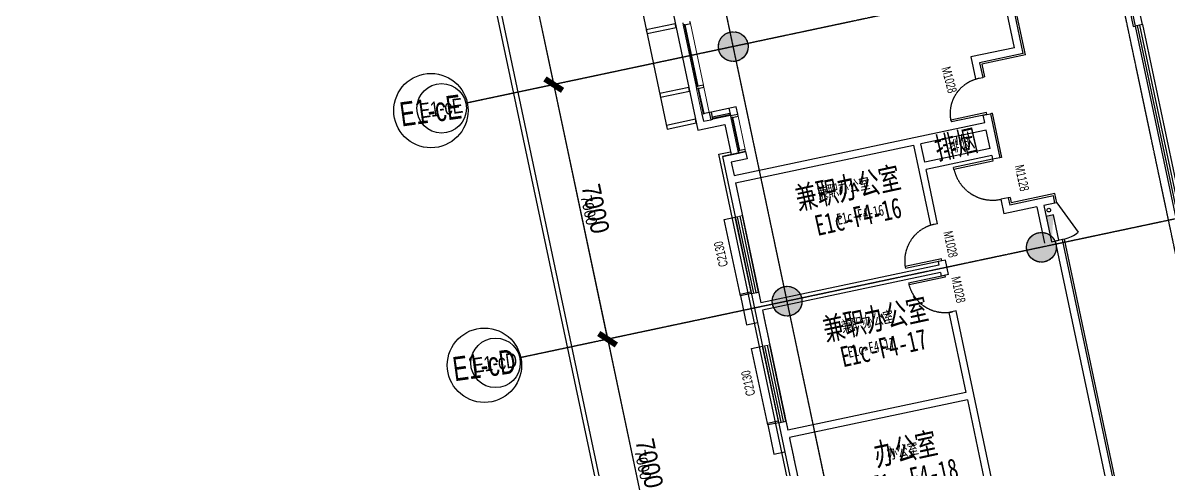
# Model space of a CAD drawing. Header units: millimetres. Extents: x 11669738 to 11859441, y -6222081 to -6069093.
# Drawn here: x 11678587 to 11709424, y -6199214 to -6187213 of the extents above; entities that cross this region are included whole.
import ezdxf
from ezdxf.enums import TextEntityAlignment as Align

# ---------------------------------------------------------------- set-up
doc = ezdxf.new("R2010")
doc.units = ezdxf.units.MM
for name, pattern in [('DASH', [0.35, 0.25, -0.1]), ('E-COLS-F4$0$HIDDEN', [0.375, 0.25, -0.125]), ('E-RG-1F$0$$0$DOTE', [2.42, 2, -0.2, 0.02, -0.2]), ('E1-RI-4F$0$DASH', [0.35, 0.25, -0.1]), ('E1-RI-4F$0$DASHED2', [0.375, 0.25, -0.125]), ('XRE2$0$HIDDEN', [0.375, 0.25, -0.125])]:
    doc.linetypes.add(name, pattern=pattern)
for name, color, linetype in [('A—墙体', 7, 'Continuous'), ('A—文字索引', 40, 'Continuous'), ('A—轴线、尺寸', 1, 'Continuous'), ('A—门窗', 135, 'Continuous'), ('E-COLS-F4$0$0S-COLS-HATCH', 8, 'Continuous'), ('E-COLS-F4$0$0S-COLS-I', 90, 'E-COLS-F4$0$HIDDEN'), ('E1-RI-4F$0$A-A-建筑投影线', 53, 'E1-RI-4F$0$DASH'), ('E1-RI-4F$0$A-HATH', 9, 'Continuous'), ('E1-RI-4F$0$A-SYMB-DOOR', 4, 'Continuous'), ('E1-RI-4F$0$A-SYMB-DOOR1', 4, 'Continuous'), ('I—平面—文字', 40, 'Continuous'), ('I—平面—文字（放大1：100）', 40, 'XRE2$0$HIDDEN'), ('I—平面—消防设施', 10, 'Continuous'), ('I—平面—装饰面层线', 192, 'Continuous'), ('I—平面—门', 22, 'Continuous'), ('轴线100', 1, 'Continuous')]:
    doc.layers.add(name, color=color, linetype=linetype)
for name, color, linetype, lineweight in [('E1-RI-1F$0$A-GLAZ-CWMG', 3, 'Continuous', 5), ('E1-RI-4F$0$A-GLAZ-CWMG', 3, 'Continuous', 5), ('E1-RI-4F$0$A-WALL', 7, 'Continuous', 5)]:
    doc.layers.add(name, color=color, linetype=linetype, lineweight=lineweight)
doc.styles.add('ARIAL', font='SIMYOU.TTF', dxfattribs={"width": 0.9})
doc.styles.add('E1-RI-4F$0$ECADI-TXT', font='SIMYOU.TTF')
doc.styles.add('XD2008', font='simhei.ttf', dxfattribs={"width": 0.85})
doc.dimstyles.new('200', dxfattribs={"dimscale": 200, "dimtxt": 2.5, "dimasz": 2, "dimexe": 1, "dimexo": 1, "dimgap": 0.8, "dimtad": 1, "dimdec": 0, "dimdsep": 46, "dimtxsty": 'ARIAL', "dimblk1": 'ARCHTICK', "dimblk2": 'ARCHTICK', "dimsah": 1, "dimcen": -0.9, "dimdle": 1, "dimclrd": 256, "dimclre": 256, "dimclrt": 40, "dimaunit": 1, "dimadec": 0, "dimazin": 0, "dimtfac": 0.35, "dimtdec": 0, "dimtix": 1, "dimtmove": 2, "dimatfit": 3, "dimldrblk": 'ARCHTICK', "dimfxl": 0, "dimtvp": 0.8, "dimtolj": 1, "dimtzin": 0, "dimarcsym": 0})
doc.dimstyles.new('副本 100', dxfattribs={"dimscale": 100, "dimtxt": 2.5, "dimasz": 2, "dimexe": 1, "dimexo": 1, "dimgap": 0.8, "dimtad": 1, "dimdec": 0, "dimdsep": 46, "dimtxsty": 'ARIAL', "dimblk1": 'ARCHTICK', "dimblk2": 'ARCHTICK', "dimsah": 1, "dimcen": -0.9, "dimdle": 1, "dimclrd": 256, "dimclre": 256, "dimclrt": 40, "dimaunit": 1, "dimadec": 0, "dimazin": 0, "dimtfac": 0.35, "dimtdec": 0, "dimtix": 1, "dimtmove": 2, "dimatfit": 3, "dimldrblk": 'ARCHTICK', "dimfxl": 0, "dimtvp": 0.8, "dimtolj": 1, "dimtzin": 0, "dimarcsym": 0})

# ---------------------------------------------------------------- blocks, each defined once
blk = doc.blocks.new('E1-RI-4F$0$$TCHSYS$WIN2D')
for p, q in [((-0.5, 0.5), (0.5, 0.5)), ((-0.5, 0.5), (-0.5, -0.5)), ((0.5, 0.5), (0.5, -0.5)), ((0.5, 0.1667), (-0.5, 0.1667)), ((0.5, -0.1667), (-0.5, -0.1667)), ((-0.5, -0.5), (0.5, -0.5))]:
    blk.add_line(p, q)
blk = doc.blocks.new('E1-RI-4F$0$窗3')
at = {"layer": 'A—门窗'}
for p, q in [((10160998, -8417102), (10161298, -8417102)), ((10161298, -8419202), (10161298, -8417102)), ((10161364, -8419202), (10161364, -8417102)), ((10161431, -8419202), (10161431, -8417102)), ((10161498, -8419202), (10161498, -8417102)), ((10161298, -8419202), (10161498, -8419202))]:
    blk.add_line(p, q, dxfattribs=at)
for points in [[(10160998, -8419152), (10160998, -8417102), (10160998, -8417102)], [(10161298, -8419202), (10160998, -8419202), (10160998, -8419152), (10161298, -8419152)], [(10160998, -8419202), (10160998, -8420002), (10161298, -8420002)]]:
    blk.add_lwpolyline(points, dxfattribs=at)
at = {"layer": 'E1-RI-4F$0$A-WALL'}
blk.add_line((10161298, -8417102), (10161498, -8417102), dxfattribs=at)
blk = doc.blocks.new('E1-RI-4F$0$RECTANGULAR_MULLION_-_60_S')
at = {"layer": 'E1-RI-4F$0$A-GLAZ-CWMG', "color": 8}
blk.add_line((24814, 47885), (24814, 48580), dxfattribs=at)
at = {"layer": 'E1-RI-4F$0$A-GLAZ-CWMG', "color": 9}
blk.add_line((25014, 48580), (25014, 47885), dxfattribs=at)
blk = doc.blocks.new('E1-RI-4F$0$RECTANGULAR_MULLION_-_60_W')
at = {"layer": 'E1-RI-4F$0$A-GLAZ-CWMG', "color": 8}
blk.add_line((24814, 48640), (24814, 50330), dxfattribs=at)
at = {"layer": 'E1-RI-4F$0$A-GLAZ-CWMG', "color": 9}
blk.add_line((25014, 50330), (25014, 48640), dxfattribs=at)
blk = doc.blocks.new('E1-RI-4F$0$RECTANGULAR_MULLION_-_6000')
at = {"layer": 'E1-RI-4F$0$A-GLAZ-CWMG', "color": 8}
for p, q in [((25555, 46715), (25555, 47625)), ((25755, 47625), (25755, 46715))]:
    blk.add_line(p, q, dxfattribs=at)
blk = doc.blocks.new('E1-RI-4F$0$RECTANGULAR_MULLION_-_6005')
at = {"layer": 'E1-RI-4F$0$A-GLAZ-CWMG', "color": 9}
for p, q in [((25075, 47885), (25555, 47885)), ((25555, 47685), (25075, 47685))]:
    blk.add_line(p, q, dxfattribs=at)
blk = doc.blocks.new('E1-RI-4F$0$ECADI-TAG-DOOR')
blk = doc.blocks.new('E1-RI-4F$0$XFX-BX')
blk.add_lwpolyline([(0, 0), (0, 200), (700, 200), (700, 0)], close=True)
blk.add_solid([(0, 0), (0, 0), (700, 0), (700, 200)])
blk = doc.blocks.new('E-COLS-F4')
at = {"layer": 'E-COLS-F4$0$0S-COLS-HATCH'}
h = blk.add_hatch(color=18, dxfattribs=at)
edge = h.paths.add_edge_path()
edge.add_arc((11697716, -6187850), 400, 0, 360)
h = blk.add_hatch(color=18, dxfattribs=at)
edge = h.paths.add_edge_path()
edge.add_arc((11706014, -6193248), 400, 0, 360)
h = blk.add_hatch(color=18, dxfattribs=at)
edge = h.paths.add_edge_path()
edge.add_arc((11699166, -6194698), 400, 0, 360)
at = {"layer": 'A—墙体'}
for centre in [(11697716, -6187850), (11706014, -6193248), (11699166, -6194698)]:
    blk.add_circle(centre, 400, dxfattribs=at)
at = {"layer": 'E-COLS-F4$0$0S-COLS-I'}
for centre in [(11697716, -6187850), (11706014, -6193248), (11699166, -6194698)]:
    blk.add_circle(centre, 400, dxfattribs=at)
blk = doc.blocks.new('_ArchTick')
at = {"color": 0, "linetype": 'ByBlock', "const_width": 0.4}
blk.add_lwpolyline([(-0.5, -0.5), (0.5, 0.5)], dxfattribs=at)
blk = doc.blocks.new('*D174')
at = {"layer": 'A—轴线、尺寸', "linetype": 'ByBlock', "lineweight": -2}
for p, q in [((11684915, -6126163), (11678672, -6127485)), ((11678826, -6127248), (11697082, -6213487)), ((11703088, -6212011), (11696845, -6213332))]:
    blk.add_line(p, q, dxfattribs=at)
at = {"layer": 'Defpoints', "color": 0, "linetype": 'ByBlock'}
for p in [(11685111, -6126122), (11703284, -6211969), (11697041, -6213291)]:
    blk.add_point(p, dxfattribs=at)
at = {"layer": 'A—轴线、尺寸', "linetype": 'ByBlock', "lineweight": -2, "xscale": 400.0000000000001, "yscale": 400, "zscale": 400}
for p, rotation in [((11678867, -6127443), 101.9526484555738), ((11697041, -6213291), 281.9526484555738)]:
    blk.add_blockref('_ArchTick', p, dxfattribs=dict(at, rotation=rotation))
at = {"layer": 'A—轴线、尺寸', "color": 40, "linetype": 'ByBlock', "insert": (11688355, -6170282), "char_height": 500, "attachment_point": 5, "rotation": 281.9526, "style": 'ARIAL'}
blk.add_mtext('\\A1;87750', dxfattribs=at)
blk = doc.blocks.new('*D176')
at = {"layer": 'A—轴线、尺寸', "linetype": 'ByBlock', "lineweight": -2}
for p, q in [((11699026, -6194727), (11694135, -6195763)), ((11694289, -6195526), (11695821, -6202765)), ((11700476, -6201575), (11695584, -6202611))]:
    blk.add_line(p, q, dxfattribs=at)
at = {"layer": 'Defpoints', "color": 0, "linetype": 'ByBlock'}
for p in [(11699222, -6194686), (11700672, -6201534), (11695780, -6202569)]:
    blk.add_point(p, dxfattribs=at)
at = {"layer": 'A—轴线、尺寸', "linetype": 'ByBlock', "lineweight": -2, "xscale": 400.0000000000001, "yscale": 400, "zscale": 400}
for p, rotation in [((11694330, -6195721), 101.9526484555738), ((11695780, -6202569), 281.9526484555738)]:
    blk.add_blockref('_ArchTick', p, dxfattribs=dict(at, rotation=rotation))
at = {"layer": 'A—轴线、尺寸', "color": 40, "linetype": 'ByBlock', "insert": (11695456, -6199060), "char_height": 500, "attachment_point": 5, "rotation": 281.9526, "style": 'ARIAL'}
blk.add_mtext('\\A1;7000', dxfattribs=at)
blk = doc.blocks.new('*D177')
at = {"layer": 'A—轴线、尺寸', "linetype": 'ByBlock', "lineweight": -2}
for p, q in [((11697576, -6187879), (11692685, -6188914)), ((11692839, -6188677), (11694372, -6195917)), ((11699026, -6194727), (11694135, -6195763))]:
    blk.add_line(p, q, dxfattribs=at)
at = {"layer": 'Defpoints', "color": 0, "linetype": 'ByBlock'}
for p in [(11697772, -6187837), (11699222, -6194686), (11694330, -6195721)]:
    blk.add_point(p, dxfattribs=at)
at = {"layer": 'A—轴线、尺寸', "linetype": 'ByBlock', "lineweight": -2, "xscale": 400.0000000000001, "yscale": 400, "zscale": 400}
for p, rotation in [((11692881, -6188873), 101.9526484555738), ((11694330, -6195721), 281.9526484555738)]:
    blk.add_blockref('_ArchTick', p, dxfattribs=dict(at, rotation=rotation))
at = {"layer": 'A—轴线、尺寸', "color": 40, "linetype": 'ByBlock', "insert": (11694007, -6192212), "char_height": 500, "attachment_point": 5, "rotation": 281.9526, "style": 'ARIAL'}
blk.add_mtext('\\A1;7000', dxfattribs=at)
blk = doc.blocks.new('*D178')
at = {"layer": 'A—轴线、尺寸', "linetype": 'ByBlock', "lineweight": -2}
for p, q in [((11696127, -6181031), (11691235, -6182066)), ((11691389, -6181829), (11692922, -6189069)), ((11697576, -6187879), (11692685, -6188914))]:
    blk.add_line(p, q, dxfattribs=at)
at = {"layer": 'Defpoints', "color": 0, "linetype": 'ByBlock'}
for p in [(11696322, -6180989), (11697772, -6187837), (11692881, -6188873)]:
    blk.add_point(p, dxfattribs=at)
at = {"layer": 'A—轴线、尺寸', "linetype": 'ByBlock', "lineweight": -2, "xscale": 400.0000000000001, "yscale": 400, "zscale": 400}
for p, rotation in [((11691431, -6182025), 101.9526484555738), ((11692881, -6188873), 281.9526484555738)]:
    blk.add_blockref('_ArchTick', p, dxfattribs=dict(at, rotation=rotation))
at = {"layer": 'A—轴线、尺寸', "color": 40, "linetype": 'ByBlock', "insert": (11692557, -6185364), "char_height": 500, "attachment_point": 5, "rotation": 281.9526, "style": 'ARIAL'}
blk.add_mtext('\\A1;7000', dxfattribs=at)
blk = doc.blocks.new('*D348')
at = {"layer": 'Defpoints', "color": 0, "linetype": 'ByBlock'}
for p in [(11685111, -6126122), (11703284, -6211969), (11696925, -6213316)]:
    blk.add_point(p, dxfattribs=at)
at = {"layer": '轴线100', "linetype": 'ByBlock', "lineweight": -2}
for p, q in [((11685013, -6126143), (11678654, -6127489)), ((11678731, -6127370), (11696946, -6213413)), ((11703186, -6211990), (11696827, -6213336))]:
    blk.add_line(p, q, dxfattribs=at)
at = {"layer": '轴线100', "linetype": 'ByBlock', "lineweight": -2, "xscale": 200, "yscale": 200, "zscale": 200}
for p, rotation in [((11678751, -6127468), 101.9526484590923), ((11696925, -6213316), 281.9526484590923)]:
    blk.add_blockref('_ArchTick', p, dxfattribs=dict(at, rotation=rotation))
at = {"layer": '轴线100', "color": 40, "linetype": 'ByBlock', "insert": (11688063, -6170344), "char_height": 300, "attachment_point": 5, "rotation": 281.9526, "style": 'ARIAL'}
blk.add_mtext('\\A1;87750', dxfattribs=at)
blk = doc.blocks.new('*D350')
at = {"layer": 'Defpoints', "color": 0, "linetype": 'ByBlock'}
for p in [(11699222, -6194686), (11700672, -6201534), (11695780, -6202570)]:
    blk.add_point(p, dxfattribs=at)
at = {"layer": '轴线100', "linetype": 'ByBlock', "lineweight": -2}
for p, q in [((11699124, -6194707), (11694232, -6195742)), ((11694310, -6195624), (11695801, -6202667)), ((11700574, -6201555), (11695682, -6202590))]:
    blk.add_line(p, q, dxfattribs=at)
at = {"layer": '轴线100', "linetype": 'ByBlock', "lineweight": -2, "xscale": 200, "yscale": 200, "zscale": 200}
for p, rotation in [((11694330, -6195721), 101.9526484590923), ((11695780, -6202570), 281.9526484590923)]:
    blk.add_blockref('_ArchTick', p, dxfattribs=dict(at, rotation=rotation))
at = {"layer": '轴线100', "color": 40, "linetype": 'ByBlock', "insert": (11695280, -6199098), "char_height": 300, "attachment_point": 5, "rotation": 281.9526, "style": 'ARIAL'}
blk.add_mtext('\\A1;7000', dxfattribs=at)
blk = doc.blocks.new('*D351')
at = {"layer": 'Defpoints', "color": 0, "linetype": 'ByBlock'}
for p in [(11697772, -6187838), (11699222, -6194686), (11694330, -6195721)]:
    blk.add_point(p, dxfattribs=at)
at = {"layer": '轴线100', "linetype": 'ByBlock', "lineweight": -2}
for p, q in [((11697674, -6187858), (11692783, -6188894)), ((11692860, -6188775), (11694351, -6195819)), ((11699124, -6194707), (11694232, -6195742))]:
    blk.add_line(p, q, dxfattribs=at)
at = {"layer": '轴线100', "linetype": 'ByBlock', "lineweight": -2, "xscale": 200, "yscale": 200, "zscale": 200}
for p, rotation in [((11692881, -6188873), 101.9526484590923), ((11694330, -6195721), 281.9526484590923)]:
    blk.add_blockref('_ArchTick', p, dxfattribs=dict(at, rotation=rotation))
at = {"layer": '轴线100', "color": 40, "linetype": 'ByBlock', "insert": (11693830, -6192250), "char_height": 300, "attachment_point": 5, "rotation": 281.9526, "style": 'ARIAL'}
blk.add_mtext('\\A1;7000', dxfattribs=at)
blk = doc.blocks.new('*D352')
at = {"layer": 'Defpoints', "color": 0, "linetype": 'ByBlock'}
for p in [(11696322, -6180989), (11697772, -6187838), (11692881, -6188873)]:
    blk.add_point(p, dxfattribs=at)
at = {"layer": '轴线100', "linetype": 'ByBlock', "lineweight": -2}
for p, q in [((11696225, -6181010), (11691333, -6182046)), ((11691410, -6181927), (11692901, -6188971)), ((11697674, -6187858), (11692783, -6188894))]:
    blk.add_line(p, q, dxfattribs=at)
at = {"layer": '轴线100', "linetype": 'ByBlock', "lineweight": -2, "xscale": 200, "yscale": 200, "zscale": 200}
for p, rotation in [((11691431, -6182025), 101.9526484590923), ((11692881, -6188873), 281.9526484590923)]:
    blk.add_blockref('_ArchTick', p, dxfattribs=dict(at, rotation=rotation))
at = {"layer": '轴线100', "color": 40, "linetype": 'ByBlock', "insert": (11692381, -6185401), "char_height": 300, "attachment_point": 5, "rotation": 281.9526, "style": 'ARIAL'}
blk.add_mtext('\\A1;7000', dxfattribs=at)

msp = doc.modelspace()

# ---------------------------------------------------------------- linework, layer by layer
at = {"layer": 'A—墙体'}
for p, q in [((11705523.1, -6188033.6), (11704115.9, -6181385.9)), ((11705286.1, -6187879.5), (11703961.6, -6181622.8)), ((11707914.2, -6184361.9), (11708535.5, -6187296.9)), ((11708731.1, -6187255.4), (11708503.3, -6186179.3)), ((11696154.2, -6187234.7), (11695371.7, -6187400.4)), ((11696174.9, -6187332.6), (11696154.2, -6187234.7)), ((11695371.7, -6187400.4), (11695392.4, -6187498.2)), ((11695392.4, -6187498.2), (11696174.9, -6187332.6)), ((11705286.1, -6187879.5), (11704112.2, -6188128.4)), ((11704112.2, -6188128.4), (11704237, -6188718)), ((11705523.1, -6188033.6), (11704349.2, -6188282.6)), ((11704349.2, -6188282.6), (11704432.6, -6188676.5)), ((11704237, -6188718), (11704432.6, -6188676.5)), ((11696516.6, -6188946.8), (11695734.2, -6189112.4)), ((11695734.2, -6189112.4), (11695754.9, -6189210.3)), ((11695754.9, -6189210.3), (11696537.3, -6189044.6)), ((11696537.3, -6189044.6), (11696516.6, -6188946.8)), ((11697068.5, -6189622.2), (11696872.8, -6189663.6)), ((11696872.8, -6189663.6), (11696914.2, -6189859.2)), ((11697068.5, -6189622.2), (11697109.9, -6189817.8)), ((11697792.6, -6189468.6), (11697127.1, -6189609.5)), ((11704444.1, -6189696.3), (11704639.7, -6189654.9)), ((11704485.5, -6189892), (11704444.1, -6189696.3)), ((11704639.7, -6189654.9), (11704890.6, -6190839.9)), ((11696697.8, -6189802.8), (11695915.4, -6189968.5)), ((11695915.4, -6189968.5), (11695936.1, -6190066.3)), ((11695936.1, -6190066.3), (11696718.5, -6189900.7)), ((11696718.5, -6189900.7), (11696697.8, -6189802.8)), ((11696914.2, -6189859.2), (11697109.9, -6189817.8)), ((11697735.2, -6191320.9), (11704485.5, -6189892)), ((11704529.2, -6190098.4), (11702767.8, -6190469.1)), ((11704632.2, -6190587.7), (11704529.2, -6190098.4)), ((11698047.3, -6190672.2), (11697421.5, -6190804.7)), ((11697776.6, -6191516.6), (11702570.3, -6190501.8)), ((11698047.3, -6190672.2), (11698088.8, -6190867.9)), ((11702570.3, -6190501.8), (11703023.4, -6192654.7)), ((11702870.8, -6190958.4), (11702767.8, -6190469.1)), ((11704632.1, -6190587.7), (11702870.7, -6190958.4)), ((11697421.5, -6190804.7), (11697851.7, -6190713.6)), ((11697421.5, -6190804.7), (11701101.7, -6208189.4)), ((11698088.8, -6190867.9), (11697658.6, -6190958.9)), ((11697658.6, -6190958.9), (11697735.2, -6191320.9)), ((11704674.1, -6190783.2), (11702911.9, -6191154.1)), ((11704674.1, -6190783.2), (11704694.9, -6190881)), ((11704890.6, -6190839.9), (11704694.9, -6190881)), ((11703219, -6192613.2), (11702911.9, -6191154.1)), ((11697776.6, -6191516.6), (11698460.1, -6194745.1)), ((11705118.4, -6191916), (11704922.7, -6191957.2)), ((11705118.4, -6191916), (11705159.8, -6192111.7)), ((11706334.1, -6191864.5), (11705159.8, -6192111.7)), ((11706375.5, -6192060.2), (11706334.1, -6191864.5)), ((11704922.7, -6191957.2), (11705005.5, -6192348.5)), ((11705886.2, -6192163.2), (11705005.5, -6192348.5)), ((11705886.2, -6192163.2), (11706093.3, -6193141.5)), ((11706375.5, -6192060.2), (11706082, -6192122)), ((11706082, -6192122), (11706289.1, -6193100.3)), ((11703219, -6192613.2), (11703023.4, -6192654.7)), ((11706582.6, -6193038.5), (11706386.9, -6193079.7)), ((11706386.9, -6193079.7), (11707937.6, -6200404.9)), ((11708174.7, -6200559.2), (11706582.6, -6193038.5)), ((11703253.9, -6193730.2), (11698460.1, -6194745.1)), ((11703428.9, -6193591), (11703233.3, -6193632.4)), ((11703233.3, -6193632.4), (11703253.9, -6193730.2)), ((11703511.3, -6193982.4), (11703428.9, -6193591)), ((11703295, -6193926), (11698501.5, -6194940.7)), ((11703295, -6193926), (11703315.6, -6194023.8)), ((11703511.3, -6193982.4), (11703315.6, -6194023.8)), ((11703718.6, -6194960.7), (11703523.2, -6195002)), ((11703523.2, -6195002), (11703978.6, -6197154.4)), ((11704671.3, -6199461.2), (11703718.6, -6194960.7)), ((11703978.6, -6197154.4), (11699184.9, -6198169.2)), ((11703978.5, -6197154.4), (11699184.9, -6198169.2)), ((11704020, -6197350.1), (11699226.3, -6198364.8)), ((11704020, -6197350.1), (11704475.6, -6199502.4))]:
    msp.add_line(p, q, dxfattribs=at)
at = {"layer": 'A—墙体', "extrusion": (0, 0, -1)}
for p, q in [((11697596.9, -6189510), (11697638.3, -6189705.6)), ((11697638.3, -6189705.6), (11697834, -6189664.2)), ((11697834, -6189664.2), (11697792.5, -6189468.6))]:
    msp.add_line(p, q, dxfattribs=at)
at = {"layer": 'A—轴线、尺寸', "linetype": 'ByBlock'}
for p, q in [((11704543.7, -6220103.1, 0), (11683586, -6121102.6, 0)), ((11697715.9, -6187849.6, 0), (11690552.2, -6189366.1, 0)), ((11697715.9, -6187849.6, 0), (11690552.2, -6189366.1, 0)), ((11702051.6, -6194086.9, 0), (11691993.9, -6196216, 0)), ((11699165.6, -6194697.8, 0), (11691993.9, -6196216, 0))]:
    msp.add_line(p, q, dxfattribs=at)
for centre in [(11689573.3, -6189571.2, 0), (11691015, -6196421.1, 0)]:
    msp.add_circle(centre, 1000, dxfattribs=at)
at = {"layer": 'A—门窗'}
for p, q in [((11694662.9, -6180190.9), (11696759.8, -6190096.4)), ((11696420.9, -6187260.1), (11696396, -6187265.3)), ((11696396, -6187265.3), (11696746, -6188918.7)), ((11696770.9, -6188913.4), (11696420.9, -6187260.1)), ((11696746, -6188918.7), (11696770.9, -6188913.4)), ((11696783.3, -6188972.1), (11696758.4, -6188977.4)), ((11696758.4, -6188977.4), (11696902.4, -6189657.3)), ((11696927.2, -6189652), (11696783.3, -6188972.1)), ((11696902.4, -6189657.3), (11696927.2, -6189652)), ((11697127.2, -6189609.7), (11697068.5, -6189622.2)), ((11697168.6, -6189805.4), (11697127.2, -6189609.7)), ((11697626.8, -6189651.2), (11697157, -6189750.7)), ((11697157, -6189750.7), (11697162.2, -6189775.5)), ((11697162.2, -6189775.5), (11697632, -6189676.1)), ((11697632, -6189676.1), (11697626.8, -6189651.2)), ((11697638.4, -6189705.9), (11697650.8, -6189764.6)), ((11697650.8, -6189764.6), (11697846.5, -6189723.2)), ((11697705.5, -6189753.1), (11697680.7, -6189758.3)), ((11697680.7, -6189758.3), (11697869.1, -6190648.6)), ((11697894, -6190643.3), (11697705.5, -6189753.1)), ((11697846.5, -6189723.2), (11697834, -6189664.5)), ((11696759.8, -6190096.4), (11697484.3, -6189943)), ((11697109.9, -6189817.8), (11697168.6, -6189805.4)), ((11697484.3, -6189943), (11697656.2, -6190755)), ((11697326.5, -6190743), (11697639.6, -6190676.7)), ((11697869.1, -6190648.6), (11697894, -6190643.3)), ((11701487.4, -6210398.1), (11697326.5, -6190743))]:
    msp.add_line(p, q, dxfattribs=at)
at = {"layer": 'A—门窗', "extrusion": (0, 0, -1)}
for p, q in [((11696353.7, -6187212.9), (11696366.1, -6187271.6)), ((11696366.4, -6187271.6), (11696561.8, -6187230.2)), ((11696561.8, -6187230.2), (11696549.4, -6187171.5)), ((11696716.1, -6188925), (11696728.6, -6188983.7)), ((11696911.8, -6188883.6), (11696716.4, -6188924.9)), ((11696728.9, -6188983.6), (11696924.2, -6188942.3)), ((11696924.2, -6188942.3), (11696911.8, -6188883.6)), ((11698034.9, -6190613.5), (11697839.3, -6190654.9)), ((11697839.3, -6190654.9), (11697851.7, -6190713.6)), ((11697851.7, -6190713.6), (11698047.3, -6190672.2)), ((11698047.3, -6190672.2), (11698034.9, -6190613.5))]:
    msp.add_line(p, q, dxfattribs=at)
at = {"layer": 'E1-RI-4F$0$A-A-建筑投影线', "linetype": 'ByBlock'}
msp.add_line((11693921.9, -6180552.2), (11695936, -6190066.4), dxfattribs=at)
at = {"layer": 'E1-RI-4F$0$A-GLAZ-CWMG'}
for p, q in [((11697109.9, -6189817.8), (11697068.5, -6189622.2)), ((11697834, -6189664.5), (11697638.4, -6189705.9))]:
    msp.add_line(p, q, dxfattribs=at)
at = {"layer": 'E1-RI-4F$0$A-GLAZ-CWMG', "extrusion": (0, 0, -1)}
msp.add_line((11697792.5, -6189468.6), (11697596.9, -6189510), dxfattribs=at)
at = {"layer": 'E1-RI-4F$0$A-HATH', "linetype": 'E1-RI-4F$0$DASHED2'}
for p, q in [((11698501.5, -6194940.7), (11699184.9, -6198169.2)), ((11699226.3, -6198364.8), (11699911.7, -6201602.3))]:
    msp.add_line(p, q, dxfattribs=at)
at = {"layer": 'I—平面—消防设施'}
msp.add_circle((11706210.8, -6192248), 50, dxfattribs=at)
at = {"layer": 'I—平面—装饰面层线'}
for p, q in [((11705582.4, -6188072.2), (11704154.4, -6181326.7)), ((11707865.2, -6184372.2), (11708486.6, -6187307.2)), ((11708486.6, -6187307.2), (11708535.5, -6187296.9)), ((11705582.4, -6188072.2), (11704408.5, -6188321.1)), ((11704408.5, -6188321.1), (11704481.5, -6188666.2)), ((11704481.5, -6188666.2), (11704432.6, -6188676.5)), ((11704688.6, -6189644.5), (11704639.7, -6189654.9)), ((11704688.6, -6189644.5), (11704939.5, -6190829.5)), ((11704939.5, -6190829.5), (11704890.6, -6190839.9)), ((11705167.3, -6191905.7), (11705118.4, -6191916)), ((11705167.3, -6191905.7), (11705198.4, -6192052.5)), ((11706372.7, -6191805.3), (11705198.4, -6192052.5)), ((11706424.4, -6192049.8), (11706372.7, -6191805.3)), ((11706424.4, -6192049.8), (11706375.5, -6192060.2)), ((11706631.5, -6193028.2), (11706582.6, -6193038.5)), ((11708223.6, -6200548.8), (11706631.5, -6193028.2))]:
    msp.add_line(p, q, dxfattribs=at)
at = {"layer": 'I—平面—门', "extrusion": (0, 0, -1)}
for p, q in [((11704531.7, -6189626.6), (11703577.8, -6189828.5)), ((11704542, -6189675.6), (11703588.1, -6189877.5)), ((11704542, -6189675.6), (11704531.7, -6189626.6)), ((11703577.8, -6189828.5), (11703588.1, -6189877.5)), ((11704694.9, -6190881), (11703645.6, -6191103.2)), ((11704706.2, -6190934.9), (11703657, -6191157)), ((11704694.9, -6190881), (11704706.2, -6190934.9)), ((11703657, -6191157), (11703645.6, -6191103.2))]:
    msp.add_line(p, q, dxfattribs=at)
at = {"layer": 'I—平面—门'}
for p, q in [((11706424.4, -6192049.8), (11707004.3, -6192841.1)), ((11703320.6, -6193562), (11702343.3, -6193767.6)), ((11703331.1, -6193611.7), (11702352.5, -6193817.6)), ((11703331.1, -6193611.7), (11703320.6, -6193562)), ((11703413.9, -6194003), (11702435.8, -6194211.2)), ((11703424.5, -6194052.7), (11702447.6, -6194260.6)), ((11703413.9, -6194003), (11703424.5, -6194052.7))]:
    msp.add_line(p, q, dxfattribs=at)
at = {"layer": 'I—平面—门', "color": 8, "linetype": 'DASH', "ltscale": 20, "extrusion": (0, 0, -1)}
msp.add_arc((-11704536.8, -6189651.1), 975, 349.51774, 78.04845, dxfattribs=at)
at = {"layer": 'I—平面—门', "color": 8, "linetype": 'DASH', "ltscale": 20}
for centre, start, end in [((11703331.1, -6193611.7), 101.88488, 191.88488), ((11703413.9, -6194003), 192.01448, 282.01448)]:
    msp.add_arc(centre, 1000, start, end, dxfattribs=at)
at = {"layer": 'I—平面—门'}
msp.add_arc((11706381.1, -6192059), 1000, 284.49209, 308.54812, dxfattribs=at)
at = {"layer": 'I—平面—门', "color": 8, "linetype": 'DASH', "ltscale": 20}
msp.add_ellipse((11704700.6, -6190908), major_axis=(1071.5, 46), ratio=1, start_param=3.3329636, end_param=4.8781161, dxfattribs=at)
at = {"layer": '轴线100', "linetype": 'E-RG-1F$0$$0$DOTE'}
for p, q in [((11714931.3, -6218473.6, 0), (11693858.2, -6118928.1, 0)), ((11702789.8, -6211818.6, 0), (11683586, -6121102.6, 0)), ((11718260.5, -6183500.6, 0), (11690552.1, -6189366.3, 0)), ((11730808.5, -6187999.4, 0), (11691993.9, -6196216.2, 0))]:
    msp.add_line(p, q, dxfattribs=at)
at = {"layer": '轴线100', "linetype": 'ByBlock'}
msp.add_line((11699165.5, -6194698, 0), (11691993.9, -6196216.2, 0), dxfattribs=at)
for centre in [(11689861.9, -6189509.6, 0), (11691314.2, -6196357.3, 0)]:
    msp.add_circle(centre, 666.7, dxfattribs=at)

# ---------------------------------------------------------------- block references
at = {"layer": 'A—门窗', "xscale": 8699.99999282867, "yscale": 200, "zscale": -8699.99999282867, "rotation": 281.9526484728963}
msp.add_blockref('E1-RI-4F$0$$TCHSYS$WIN2D', (11709534.2, -6191531.8), dxfattribs=at)
at = {"layer": 'A—门窗', "rotation": 11.95264847451886}
for p in [(13566.9, -62264.6), (14302.1, -65737.7)]:
    msp.add_blockref('E1-RI-4F$0$窗3', p, dxfattribs=at)
at = {"layer": 'E1-RI-1F$0$A-GLAZ-CWMG', "rotation": 11.95264847451886}
for name in ['E1-RI-4F$0$RECTANGULAR_MULLION_-_60_W', 'E1-RI-4F$0$RECTANGULAR_MULLION_-_60_S', 'E1-RI-4F$0$RECTANGULAR_MULLION_-_6005', 'E1-RI-4F$0$RECTANGULAR_MULLION_-_6000']:
    msp.add_blockref(name, (11682513.4, -6241649.5), dxfattribs=at)
at = {"layer": 'E1-RI-4F$0$A-SYMB-DOOR'}
ref = msp.add_blockref('E1-RI-4F$0$ECADI-TAG-DOOR', (11696445.8, -6193051.4), dxfattribs=dict(at, xscale=-100.0000000022704, yscale=100.0000000000923, zscale=99.99999999999999, rotation=282.4907867575641))
ref.add_attrib('门窗主编号1', 'C2130', dxfattribs={"height": 250, "rotation": 102.49079, "style": 'E1-RI-4F$0$ECADI-TXT', "width": 0.7}).set_placement((11697427.6, -6193069.5), align=Align.RIGHT)
ref = msp.add_blockref('E1-RI-4F$0$ECADI-TAG-DOOR', (11697181.1, -6196524.4), dxfattribs=dict(at, xscale=-100.0000000022704, yscale=100.0000000000923, zscale=99.99999999999999, rotation=282.4907867575641))
ref.add_attrib('门窗主编号1', 'C2130', dxfattribs={"height": 250, "rotation": 102.49079, "style": 'E1-RI-4F$0$ECADI-TXT', "width": 0.7}).set_placement((11698162.8, -6196542.5), align=Align.RIGHT)
at = {"layer": 'E1-RI-4F$0$A-SYMB-DOOR1'}
ref = msp.add_blockref('E1-RI-4F$0$ECADI-TAG-DOOR', (11702853.7, -6189706.1), dxfattribs=dict(at, xscale=100.0000000022703, yscale=100.0000000022703, zscale=100.0000000022703, rotation=285.064960444069))
ref.add_attrib('门窗主编号1', 'M1028', dxfattribs={"layer": 'E1-RI-4F$0$A-SYMB-DOOR', "height": 250, "rotation": 285.06496, "style": 'E1-RI-4F$0$ECADI-TXT', "width": 0.7}).set_placement((11703504.3, -6189121.5), align=Align.RIGHT)
ref = msp.add_blockref('E1-RI-4F$0$ECADI-TAG-DOOR', (11704779.4, -6192137), dxfattribs=dict(at, xscale=100.0000000022704, yscale=100.0000000022704, zscale=100.0000000022704, rotation=282.0629955389497))
ref.add_attrib('门窗主编号1', 'M1128', dxfattribs={"layer": 'E1-RI-4F$0$A-SYMB-DOOR', "height": 250, "rotation": 282.063, "style": 'E1-RI-4F$0$ECADI-TXT', "width": 0.7}).set_placement((11705443.6, -6191759.9), align=Align.RIGHT)
ref = msp.add_blockref('E1-RI-4F$0$ECADI-TAG-DOOR', (11702857.3, -6193919), dxfattribs=dict(at, xscale=100.0000000022704, yscale=100.0000000022704, zscale=100.0000000022704, rotation=282.0629955389497))
ref.add_attrib('门窗主编号1', 'M1028', dxfattribs={"layer": 'E1-RI-4F$0$A-SYMB-DOOR', "height": 250, "rotation": 282.063, "style": 'E1-RI-4F$0$ECADI-TXT', "width": 0.7}).set_placement((11703521.6, -6193541.8), align=Align.RIGHT)
ref = msp.add_blockref('E1-RI-4F$0$ECADI-TAG-DOOR', (11703067.7, -6195140.3), dxfattribs=dict(at, xscale=100.0000000022704, yscale=100.0000000022704, zscale=100.0000000022704, rotation=282.0629955389497))
ref.add_attrib('门窗主编号1', 'M1028', dxfattribs={"layer": 'E1-RI-4F$0$A-SYMB-DOOR', "height": 250, "rotation": 282.063, "style": 'E1-RI-4F$0$ECADI-TXT', "width": 0.7}).set_placement((11703731.9, -6194763.2), align=Align.RIGHT)
at = {"layer": 'I—平面—消防设施', "xscale": -1, "rotation": 281.9548014280167}
msp.add_blockref('E1-RI-4F$0$XFX-BX', (11706289.1, -6193100.3), dxfattribs=at)
at = {"layer": 'I—平面—装饰面层线'}
msp.add_blockref('E-COLS-F4', (0, 0), dxfattribs=at)

# ---------------------------------------------------------------- texts
at = {"layer": 'A—文字索引', "color": 40, "style": 'ARIAL', "width": 0.7}
for s, p in [('E1-cE', (11689564.6, -6189566.1, 0)), ('E1-cD', (11691006.3, -6196416, 0))]:
    msp.add_text(s, height=650, rotation=7.78334, dxfattribs=at).set_placement(p, align=Align.MIDDLE_CENTER)
at = {"layer": 'I—平面—文字', "linetype": 'ByBlock', "style": 'XD2008', "width": 0.7}
for s, height, rotation, p in [('排烟', 600, 13.14308, (11703219.4, -6190905.2, 0)), ('兼职办公室', 600, 12.16647, (11699463.4, -6192243.8, 0)), ('E1c-F4-16', 550, 12.47934, (11699986.1, -6192943.7)), ('兼职办公室', 600, 12.16647, (11700205.7, -6195772.6, 0)), ('E1c-F4-17', 550, 12.47934, (11700674.3, -6196476.2)), ('办公室', 600, 12.16647, (11701573.8, -6199145.2, 0)), ('E1c-F4-18', 550, 12.47934, (11701511.4, -6199956.9))]:
    msp.add_text(s, height=height, rotation=rotation, dxfattribs=at).set_placement(p)
at = {"layer": 'I—平面—文字（放大1：100）', "linetype": 'ByBlock', "style": 'XD2008', "width": 0.7}
for s, p in [('排烟', (11703543.5, -6190702.4, 0)), ('兼职办公室', (11700012.5, -6191949.5, 0)), ('E1c-F4-16', (11700535.2, -6192649.3)), ('兼职办公室', (11700658.2, -6195535.7, 0)), ('E1c-F4-17', (11700832, -6196222.8)), ('办公室', (11701880.1, -6198963.1, 0))]:
    msp.add_text(s, height=300, rotation=11.90706, dxfattribs=at).set_placement(p)
at = {"layer": '轴线100', "color": 40, "style": 'ARIAL', "width": 0.8}
for s, p in [('E1-cE', (11689850.3, -6189502.8, 0)), ('E1-cD', (11691302.6, -6196350.5, 0))]:
    msp.add_text(s, height=400, rotation=7.78334, dxfattribs=at).set_placement(p, align=Align.MIDDLE_CENTER)

# ---------------------------------------------------------------- dimensions: what is measured, and where the dimension line sits
at = {"layer": 'A—轴线、尺寸', "linetype": 'ByBlock'}
for base, p1, p2, picture, middle in [((11697040.5, -6213290.9, 0), (11685110.6, -6126121.7, 0), (11703283.6, -6211969.2, 0), '*D174', (11688355, -6170282.2, 0)), ((11692880.6, -6188873, 0), (11696322.4, -6180989.3, 0), (11697772.2, -6187837.5, 0), '*D178', (11692556.8, -6185364, 0)), ((11694330.3, -6195721.2, 0), (11697772.2, -6187837.5, 0), (11699221.9, -6194685.7, 0), '*D177', (11694006.6, -6192212.2, 0)), ((11695780, -6202569.5, 0), (11699221.9, -6194685.7, 0), (11700671.6, -6201534, 0), '*D176', (11695456.3, -6199060.4, 0))]:
    dim = msp.add_linear_dim(base=base, p1=p1, p2=p2, angle=281.95265, dimstyle='200', dxfattribs=at)
    dim.commit()
    dim.dimension.update_dxf_attribs({"geometry": picture, "text_midpoint": middle})
at = {"layer": '轴线100', "linetype": 'ByBlock'}
for base, p1, p2, picture, middle in [((11696924.8, -6213315.5, 0), (11685110.5, -6126121.9, 0), (11703283.6, -6211969.4, 0), '*D348', (11688063.2, -6170344.1, 0)), ((11692880.5, -6188873.2, 0), (11696322.4, -6180989.4, 0), (11697772.1, -6187837.7, 0), '*D352', (11692380.7, -6185401.4, 0)), ((11694330.2, -6195721.4, 0), (11697772.1, -6187837.7, 0), (11699221.8, -6194685.9, 0), '*D351', (11693830.4, -6192249.7, 0)), ((11695780, -6202569.7, 0), (11699221.8, -6194685.9, 0), (11700671.5, -6201534.1, 0), '*D350', (11695280.1, -6199097.9, 0))]:
    dim = msp.add_linear_dim(base=base, p1=p1, p2=p2, angle=281.95265, dimstyle='副本 100', override={"dimtxt": 3}, dxfattribs=at)
    dim.commit()
    dim.dimension.update_dxf_attribs({"geometry": picture, "text_midpoint": middle})

doc.saveas('drawing.dxf')
